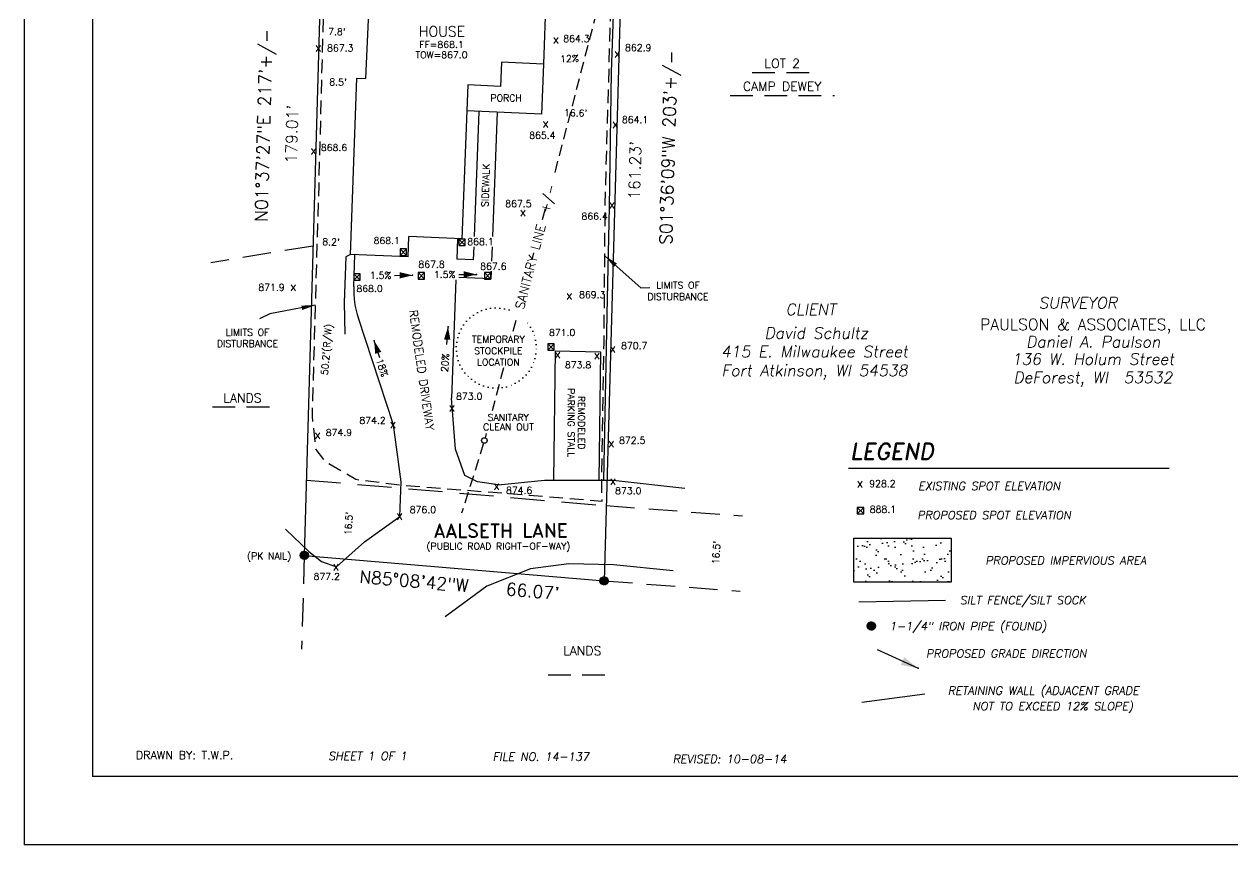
# Model space of a CAD drawing. Extents: x 855770 to 944465, y 436904 to 437335.
# Drawn here: x 855770.5 to 856035.9, y 436903.9 to 437084 of the extents above; entities that cross this region are included whole.
import ezdxf
from ezdxf.enums import TextEntityAlignment as Align

# ---------------------------------------------------------------- set-up
doc = ezdxf.new("R2010")
doc.units = 0
doc.header["$MEASUREMENT"] = 0
for name, pattern in [('DASHED', [0.75, 0.5, -0.25]), ('DASHED2', [0.375, 0.25, -0.125]), ('DGN Style 1', [36.98807, 0.061544, -36.926526])]:
    doc.linetypes.add(name, pattern=pattern)
doc.layers.get('0').update_dxf_attribs({"linetype": 'CONTINUOUS'})
for name, color, linetype in [('AJOINERS', 3, 'DASHED2'), ('ANNOTATION', 6, 'CONTINUOUS'), ('boundry', 6, 'CONTINUOUS'), ('building', 3, 'CONTINUOUS'), ('EOP', 7, 'CONTINUOUS'), ('Erosion', 4, 'CONTINUOUS'), ('os', 2, 'CONTINUOUS'), ('SHEET', 3, 'CONTINUOUS'), ('Silt Fence', 2, 'FENCELINE2'), ('Spot Elevation', 2, 'CONTINUOUS'), ('SYMBOLS', 3, 'DASHED2'), ('TITLES', 3, 'CONTINUOUS'), ('Tracking Pad', 7, 'CONTINUOUS')]:
    doc.layers.add(name, color=color, linetype=linetype)
doc.styles.add('ROMAN S', font='romans.shx', dxfattribs={"height": 1.5})
doc.styles.add('ROMAND', font='romand', dxfattribs={"oblique": 10, "height": 8})
doc.styles.add('ROMANS', font='ROMANS.shx', dxfattribs={"height": 2})
doc.linetypes.add('FENCELINE2', pattern='A,0.25,-0.1,[132,ltypeshp.shx,S=0.1,R=0,X=-0.1,Y=0],-0.1,1', length=1.45)
doc.linetypes.add('ZIGZAG', pattern='A,0.0001,-0.2,[131,ltypeshp.shx,S=0.2,R=0,X=-0.2,Y=0],-0.4,[131,ltypeshp.shx,S=0.2,R=180,X=0.2,Y=0],-0.2', length=0.8001)
doc.dimstyles.new('PANDA', dxfattribs={"dimtxt": 2, "dimasz": 0.18, "dimexe": 0.18, "dimexo": 0.0625, "dimgap": 0.09, "dimtad": 0, "dimdec": 1, "dimzin": 0, "dimdsep": 46, "dimtxsty": 'ROMANS', "dimcen": 0.09, "dimse1": 1, "dimse2": 1, "dimsd1": 1, "dimsd2": 1, "dimadec": 0, "dimazin": 0, "dimtfac": 1, "dimtdec": 1, "dimtofl": 0, "dimtmove": 0, "dimatfit": 3, "dimfxl": 0, "dimtolj": 1, "dimtzin": 0, "dimarcsym": 0})

# ---------------------------------------------------------------- blocks, each defined once
blk = doc.blocks.new('*X3')
at = {"color": 0}
for p, q in [((4792.35, 13162.2, 100), (4794.27, 13164.12, 100)), ((4792.35, 13162.37, 100), (4794.1, 13164.12, 100)), ((4792.37, 13162.57, 100), (4793.91, 13164.11, 100)), ((4792.37, 13162.04, 100), (4794.43, 13164.1, 100)), ((4792.4, 13161.9, 100), (4794.58, 13164.07, 100)), ((4792.41, 13162.79, 100), (4793.69, 13164.06, 100)), ((4792.44, 13161.76, 100), (4794.72, 13164.03, 100)), ((4792.49, 13161.63, 100), (4794.84, 13163.98, 100)), ((4792.51, 13163.06, 100), (4793.41, 13163.96, 100)), ((4792.55, 13161.51, 100), (4794.97, 13163.93, 100)), ((4792.61, 13161.39, 100), (4795.08, 13163.87, 100)), ((4792.68, 13161.29, 100), (4795.19, 13163.8, 100)), ((4792.75, 13161.19, 100), (4795.29, 13163.72, 100)), ((4792.84, 13161.09, 100), (4795.38, 13163.64, 100)), ((4792.93, 13161, 100), (4795.47, 13163.55, 100)), ((4793.02, 13160.92, 100), (4795.55, 13163.45, 100)), ((4793.12, 13160.85, 100), (4795.63, 13163.35, 100)), ((4793.23, 13160.78, 100), (4795.7, 13163.24, 100)), ((4793.34, 13160.71, 100), (4795.76, 13163.13, 100)), ((4793.46, 13160.66, 100), (4795.81, 13163.01, 100)), ((4793.59, 13160.61, 100), (4795.86, 13162.88, 100)), ((4793.73, 13160.57, 100), (4795.9, 13162.74, 100)), ((4793.88, 13160.54, 100), (4795.93, 13162.59, 100)), ((4794.04, 13160.53, 100), (4795.95, 13162.43, 100)), ((4794.21, 13160.52, 100), (4795.95, 13162.26, 100)), ((4794.41, 13160.54, 100), (4795.93, 13162.07, 100)), ((4794.63, 13160.59, 100), (4795.89, 13161.84, 100)), ((4794.91, 13160.69, 100), (4795.78, 13161.56, 100))]:
    blk.add_line(p, q, dxfattribs=at)
blk = doc.blocks.new('arrow1')
at = {"color": 0}
blk.add_point((0, 0), dxfattribs=at)
blk.add_solid([(-0.00696, 0.00174), (-0.00696, -0.00174), (0, 0)], dxfattribs=at)
blk = doc.blocks.new('A$C19926828')
at = {"layer": 'Spot Elevation', "color": 0}
for p, q in [((-0.7, 0.71), (0.7, -0.71)), ((0.7, 0.71), (-0.7, -0.71))]:
    blk.add_line(p, q, dxfattribs=at)
blk.add_lwpolyline([(-0.7, -0.71), (0.7, -0.71), (0.7, 0.71), (-0.7, 0.71)], close=True, dxfattribs=at)
blk = doc.blocks.new('*X5')
at = {"color": 0}
for p, q in [((4792.35, 13162.2, 100), (4794.27, 13164.12, 100)), ((4792.35, 13162.37, 100), (4794.1, 13164.12, 100)), ((4792.37, 13162.57, 100), (4793.91, 13164.11, 100)), ((4792.37, 13162.04, 100), (4794.43, 13164.1, 100)), ((4792.4, 13161.9, 100), (4794.58, 13164.07, 100)), ((4792.41, 13162.79, 100), (4793.69, 13164.06, 100)), ((4792.44, 13161.76, 100), (4794.72, 13164.03, 100)), ((4792.49, 13161.63, 100), (4794.84, 13163.98, 100)), ((4792.51, 13163.06, 100), (4793.41, 13163.96, 100)), ((4792.55, 13161.51, 100), (4794.97, 13163.93, 100)), ((4792.61, 13161.39, 100), (4795.08, 13163.87, 100)), ((4792.68, 13161.29, 100), (4795.19, 13163.8, 100)), ((4792.75, 13161.19, 100), (4795.29, 13163.72, 100)), ((4792.84, 13161.09, 100), (4795.38, 13163.64, 100)), ((4792.93, 13161, 100), (4795.47, 13163.55, 100)), ((4793.02, 13160.92, 100), (4795.55, 13163.45, 100)), ((4793.12, 13160.85, 100), (4795.63, 13163.35, 100)), ((4793.23, 13160.78, 100), (4795.7, 13163.24, 100)), ((4793.34, 13160.71, 100), (4795.76, 13163.13, 100)), ((4793.46, 13160.66, 100), (4795.81, 13163.01, 100)), ((4793.59, 13160.61, 100), (4795.86, 13162.88, 100)), ((4793.73, 13160.57, 100), (4795.9, 13162.74, 100)), ((4793.88, 13160.54, 100), (4795.93, 13162.59, 100)), ((4794.04, 13160.53, 100), (4795.95, 13162.43, 100)), ((4794.21, 13160.52, 100), (4795.95, 13162.26, 100)), ((4794.41, 13160.54, 100), (4795.93, 13162.07, 100)), ((4794.63, 13160.59, 100), (4795.89, 13161.84, 100)), ((4794.91, 13160.69, 100), (4795.78, 13161.56, 100))]:
    blk.add_line(p, q, dxfattribs=at)
blk = doc.blocks.new('A$C189B1A54')
at = {"layer": 'TITLES'}
blk.add_circle((0, 0), 0.9, dxfattribs=at)
at = {"layer": 'TITLES', "color": 2, "xscale": 0.4999998750863597, "yscale": 0.4999998749699444, "zscale": 0.4999998749999577}
blk.add_blockref('*X5', (-2397.07, -6581.16, -50), dxfattribs=at)

msp = doc.modelspace()

# ---------------------------------------------------------------- hatches: boundary and pattern name
at = {"layer": 'building'}
h = msp.add_hatch(dxfattribs=at)
h.set_pattern_fill('AR-SAND', color=2, scale=2, style=0)
h.set_pattern_definition([(37.5, (850105.238, 430296.2348), (-0.1259867, 3.8536475), [0, -3.04, 0, -3.4, 0, -3.25]), (7.5, (850105.238, 430296.235), (3.5395534, 5.644292), [0, -1.64, 0, -2.74, 0, -1.05]), (327.5, (850102.778, 430296.2348), (6.2282837, 0.0113181), [0, -1, 0, -3.6, 0, -4.7]), (317.5, (850102.778, 430296.235), (6.0122532, 1.755351), [0, -0.5, 0, -2.36, 0, -2.7])])
h.paths.add_polyline_path([(855974.06, 436961.56), (855974.06, 436971.21), (855952.63, 436971.21), (855952.63, 436961.56)])

# ---------------------------------------------------------------- linework, layer by layer
at = {"color": 3, "linetype": 'DGN Style 1', "ltscale": 0.025}
msp.add_arc((855874.16, 437012.96), 8.8, 71.5678, 39.498, dxfattribs=at)
at = {"layer": 'AJOINERS', "ltscale": 25}
for p, q in [((855833.91, 437035.31), (855811.45, 437031.67)), ((855898.28, 436978.36), (855928.22, 436976.1)), ((855897.82, 436961.85), (855927.73, 436959.59))]:
    msp.add_line(p, q, dxfattribs=at)
at = {"layer": 'AJOINERS', "color": 4, "ltscale": 30}
msp.add_line((855832.45, 436983.96), (855898.28, 436978.37), dxfattribs=at)
at = {"layer": 'AJOINERS', "ltscale": 25}
msp.add_lwpolyline([(855831.98, 436967.44), (855831.4, 436946.83)], dxfattribs=at)
at = {"layer": 'boundry'}
for p in [(855903.48, 437164.37), (855831.98, 436967.44)]:
    msp.add_line(p, (855897.82, 436961.85), dxfattribs=at)
at = {"layer": 'boundry', "color": 0, "linetype": 'DASHED', "ltscale": 10}
for p, q in [((855930.35, 437073.4, 693.27), (855943.49, 437073.4, 693.27)), ((855925.52, 437068.37, 693.27), (855948.43, 437068.37, 693.27)), ((855811.82, 437000, 693.27), (855824.96, 437000, 693.27)), ((855885.51, 436941.26, 693.27), (855898.65, 436941.26, 693.27))]:
    msp.add_line(p, q, dxfattribs=at)
at = {"layer": 'boundry'}
msp.add_lwpolyline([(855838.15, 437184.82), (855831.98, 436967.44)], dxfattribs=at)
at = {"layer": 'building'}
for p, q in [((855847.02, 437108.11), (855845.41, 437072.09)), ((855885.09, 437090.73), (855884.52, 437075.24)), ((855875.26, 437075.64), (855875.06, 437070.35)), ((855884.52, 437075.24), (855875.26, 437075.64)), ((855884.52, 437075.24), (855884.11, 437064.29)), ((855842.1, 437033.47), (855843.51, 437072.17)), ((855843.51, 437072.17), (855845.41, 437072.09)), ((855867.87, 437070.66), (855866.61, 437036.91)), ((855875.06, 437070.35), (855867.87, 437070.66)), ((855884.11, 437064.29), (855867.66, 437065)), ((855854.76, 437032.92), (855854.96, 437037.42)), ((855866.61, 437036.91), (855854.96, 437037.42)), ((855854.76, 437032.92), (855842.1, 437033.47))]:
    msp.add_line(p, q, dxfattribs=at)
at = {"layer": 'building', "color": 1, "linetype": 'ZIGZAG', "ltscale": 3}
msp.add_line((855954.45, 436935.22), (855968.23, 436937.04), dxfattribs=at)
at = {"layer": 'building', "color": 1, "linetype": 'ZIGZAG', "ltscale": 3, "flags": 128}
msp.add_lwpolyline([(855842.1, 437033.47), (855841.1, 437032.94), (855840.76, 437022.95), (855840.87, 437015.95)], dxfattribs=at)
at = {"layer": 'building'}
msp.add_circle((855871.53, 436992.64), 0.609, dxfattribs=at)
at = {"layer": 'EOP', "color": 1}
for p, q in [((855870.31, 437064.88), (855869.29, 437037.41)), ((855874.31, 437064.71), (855873.3, 437037.41)), ((855865.61, 437036.95), (855865.45, 437032.46)), ((855869.21, 437035.16), (855869.1, 437032.3)), ((855873.21, 437035.16), (855873.1, 437032.03)), ((855842.85, 437026.47), (855843.1, 437033.43)), ((855869.1, 437032.3), (855865.45, 437032.46)), ((855873.01, 437029.78), (855872.95, 437028.13)), ((855865.28, 437027.94), (855864.31, 437001.95)), ((855872.95, 437028.13), (855865.89, 437028.43)), ((855851.59, 436996.07), (855843.85, 437019.46)), ((855887.06, 437012.35), (855886.69, 436983.96)), ((855887.06, 437012.35), (855897.06, 437012.08)), ((855897.06, 437012.08), (855896.69, 436983.98))]:
    msp.add_line(p, q, dxfattribs=at)
for points in [[(855874.53, 436982.91), (855870.03, 436983.58), (855867.25, 436984.97), (855865.17, 436990.75), (855864.31, 437001.95)], [(855827.88, 436973.16), (855832.98, 436968.26), (855835.73, 436966.12), (855839.03, 436964.9), (855845.21, 436970.38), (855852.99, 436975.96), (855853.22, 436983.59), (855851.59, 436996.07)], [(855874.53, 436982.91), (855884.7, 436983.95), (855899.83, 436983.98), (855915.53, 436982.21)], [(855912.97, 436964.08), (855899.92, 436965.4), (855890.05, 436965.58), (855881.67, 436964.49), (855872.04, 436960.65), (855862.92, 436953.92)]]:
    msp.add_lwpolyline(points, dxfattribs=at)
msp.add_arc((855862.84, 437025.74), 20, 177.9176, 198.3189, dxfattribs=at)
at = {"layer": 'Erosion', "color": 4, "linetype": 'DASHED', "ltscale": 6, "flags": 128}
msp.add_lwpolyline([(855872.21, 437173.05), (855869.46, 437173.71), (855866.84, 437173.96), (855868.13, 437169.4), (855864.81, 437147.84), (855857.13, 437149.25), (855848.46, 437147.65), (855844.5, 437146.63), (855840.58, 437144.01), (855837.73, 437139.33), (855836.88, 437114.21), (855835.14, 437048.7), (855833.68, 436997.99), (855834.48, 436990.67), (855836.47, 436988.12), (855843.33, 436984.13), (855854.34, 436982.76), (855881.37, 436980.68), (855897.39, 436979.33), (855897.31, 436984), (855897.82, 437014.06), (855898.06, 437044.49), (855899.93, 437109.44), (855900.57, 437125.45), (855899.54, 437130.15), (855899.89, 437134.76), (855900.47, 437138.22), (855900.34, 437141.3), (855900.98, 437145.48), (855901.62, 437151.19), (855901.62, 437155.49), (855901.75, 437161.93), (855886.4, 437164.76), (855873.33, 437172.06), (855872.21, 437173.05)], close=True, dxfattribs=at)
at = {"layer": 'SHEET', "color": 1}
for p in [(855770.47, 437233.93), (856280.47, 436903.93)]:
    msp.add_line(p, (855770.47, 436903.93), dxfattribs=at)
at = {"layer": 'SHEET', "color": 8}
for p in [(855785.47, 437218.93), (856265.47, 436918.93)]:
    msp.add_line(p, (855785.47, 436918.93), dxfattribs=at)
at = {"layer": 'SHEET', "color": 3, "linetype": 'Continuous'}
msp.add_line((855951.49, 436986.59), (856021.91, 436986.59), dxfattribs=at)
at = {"layer": 'Silt Fence', "color": 1, "ltscale": 3}
msp.add_line((855953.74, 436957.25), (855972.8, 436957.64), dxfattribs=at)
at = {"layer": 'Silt Fence', "color": 1, "ltscale": 3, "flags": 128}
msp.add_lwpolyline([(855869.75, 437147.08), (855879.9, 437143.26), (855891.58, 437138.6), (855898.77, 437135), (855899.78, 437132.79), (855901.11, 437126.03), (855900.66, 437108.93), (855899.97, 437090.36), (855899.4, 437073.49), (855898.97, 437043.84), (855898.49, 437023.79), (855897.7, 436984.05)], dxfattribs=at)
at = {"layer": 'SYMBOLS', "color": 1, "linetype": 'Continuous'}
for p, q in [((855851.82, 437028.89), (855855.74, 437028.9)), ((855865.89, 437029.07), (855869.81, 437029.09)), ((855863.3, 437013.68), (855863.55, 437017.59)), ((855848.59, 437010.82), (855847.31, 437014.54)), ((855957.82, 436946.75), (855966.77, 436942.68))]:
    msp.add_line(p, q, dxfattribs=at)
at = {"layer": 'SYMBOLS', "ltscale": 10}
for points in [[(855901.87, 437108.32), (855886.96, 437051.46)], [(855884.88, 437043.52), (855884.23, 437041.05)], [(855882.34, 437033.83), (855881.93, 437032.27)], [(855878.44, 437018.98), (855877.68, 437016.08)], [(855875.71, 437008.58), (855873.24, 436999.15)], [(855871.94, 436994.2), (855871.69, 436993.22)], [(855871.35, 436992.05), (855866.54, 436976.69)]]:
    msp.add_lwpolyline(points, dxfattribs=at)
at = {"layer": 'TITLES'}
msp.add_circle((855956.51, 436951.93), 0.9, dxfattribs=at)
at = {"layer": 'Tracking Pad'}
msp.add_lwpolyline([(855952.63, 436971.21), (855974.06, 436971.21), (855974.06, 436961.56), (855952.63, 436961.56)], close=True, dxfattribs=at)

# ---------------------------------------------------------------- block references
at = {"layer": 'building', "color": 0}
for p in [(855866.64, 437036.14), (855853.76, 437033.98), (855843.57, 437028.51), (855857.68, 437028.77), (855872.23, 437028.77), (855886.17, 437013.15), (855954.13, 436977.23)]:
    msp.add_blockref('A$C19926828', p, dxfattribs=at)
at = {"layer": 'building'}
for p in [(855831.98, 436967.44), (855897.82, 436961.85)]:
    msp.add_blockref('A$C189B1A54', p, dxfattribs=at)
at = {"layer": 'SYMBOLS', "color": 1, "linetype": 'Continuous'}
for p, xscale, yscale, zscale, rotation in [((855869.81, 437029.09), 404.9999999999948, 404.9999999999999, 404.9999999999999, 0.1876666584090625), ((855855.74, 437028.9), 404.9999999999948, 404.9999999999999, 404.9999999999999, 0.1876666584090625), ((855863.55, 437017.59), 404.9999999999948, 404.9999999999999, 404.9999999999999, 86.28934991720114), ((855847.31, 437014.54), 404.9999999999948, 404.9999999999999, 404.9999999999999, 108.983193379356), ((855966.77, 436942.68), 539.9999999999931, 539.9999999999999, 539.9999999999999, 335.5240989223643)]:
    msp.add_blockref('arrow1', p, dxfattribs=dict(at, xscale=xscale, yscale=yscale, zscale=zscale, rotation=rotation))
at = {"layer": 'TITLES', "color": 2, "xscale": 0.4999998749699442, "yscale": 0.4999998750863596, "zscale": 0.4999998749999857}
msp.add_blockref('*X3', (853559.43, 430370.77, -50), dxfattribs=at)

# ---------------------------------------------------------------- texts
at = {"color": 1, "style": 'ROMAN S'}
for s, p in [('LOT 2', (855936.93, 437074.39, 693.27)), ('CAMP DEWEY', (855936.93, 437069.36, 693.27)), ('LANDS', (855818.4, 437000.99, 693.27)), ('LANDS', (855893.02, 436945.52, 693.27))]:
    msp.add_text(s, height=2, dxfattribs=at).set_placement(p, align=Align.CENTER)
at = {"color": 1, "style": 'ROMANS'}
msp.add_text("8.2'", height=1.5, rotation=358.376, dxfattribs=at).set_placement((855835.93, 437035.52))
at = {"layer": 'ANNOTATION', "color": 4, "style": 'ROMANS'}
for s, rotation, p in [('N01%%d37\'27"E 217\'+/-', 88.376, (855823.08, 437061.79)), ('S01%%d36\'09"W 203\'+/-', 88.3975, (855911.95, 437056.94)), ('N85%%d08\'42"W   66.07\'', 355.1451, (855866.04, 436960.94))]:
    msp.add_text(s, height=2.75, rotation=rotation, dxfattribs=at).set_placement(p, align=Align.MIDDLE_CENTER)
at = {"layer": 'ANNOTATION', "color": 1, "style": 'ROMANS'}
for s, rotation, p in [('FF=868.1', 0.0907, (855862.12, 437079.54, 693.27)), ('TOW=867.0', 0.0907, (855862.12, 437077.27, 693.27)), ('12%', 2.0742, (855890.22, 437076.45, 693.27)), ('SIDEWALK', 88.2527, (855871.8, 437048.65, 693.27)), ('PARKING STALL', 270, (855890.59, 436996.56, 693.27)), ('REMODELED', 270, (855892.86, 436996.56, 693.27)), ("16.5'", 85.777, (855841.72, 436974.44, 693.27)), ("16.5'", 85.777, (855922.45, 436968.06, 693.27))]:
    msp.add_text(s, height=1.5, rotation=rotation, dxfattribs=at).set_placement(p, align=Align.MIDDLE_CENTER)
for s, p in [('864.3', (855891.75, 437080.84, 693.27)), ('867.3', (855839.88, 437078.77, 693.27)), ('862.9', (855905.31, 437078.86, 693.27)), ('PORCH', (855876.31, 437067.81, 693.27)), ('864.1', (855904.63, 437063.07, 693.27)), ('865.4', (855884.27, 437059.63, 693.27)), ('868.6', (855838.51, 437056.93, 693.27)), ('867.5', (855879.01, 437044.63, 693.27)), ('866.4', (855895.75, 437041.86, 693.27)), ('871.9', (855824.78, 437026.27, 693.27)), ('869.3', (855895.22, 437024.63, 693.27)), ('870.7', (855904.45, 437013.46, 693.27)), ('873.8', (855892.11, 437009.24, 693.27)), ('873.0', (855868.2, 437002.36, 693.27)), ('874.2', (855846.97, 436997.05, 693.27)), ('SANITARY', (855876.78, 436997.7, 693.27)), ('874.9', (855839.58, 436994.4, 693.27)), ('CLEAN OUT', (855876.81, 436995.63, 693.27)), ('872.5', (855904, 436992.69, 693.27)), ('874.6', (855879.17, 436981.72, 693.27)), ('873.0', (855903.13, 436981.61, 693.27)), ('876.0', (855858.03, 436977.46, 693.27)), ('(PUBLIC ROAD RIGHT-OF-WAY)', (855874.61, 436969.46, 693.27)), ('(PK NAIL)', (855824.25, 436967.29, 693.27)), ('877.2', (855836.91, 436962.81, 693.27))]:
    msp.add_text(s, height=1.5, dxfattribs=at).set_placement(p, align=Align.MIDDLE_CENTER)
at = {"layer": 'ANNOTATION', "color": 3, "style": 'ROMANS'}
for s, p in [("179.01'", (855829.23, 437059.88)), ("161.23'", (855904.59, 437051.92))]:
    msp.add_text(s, height=2.5, rotation=88.3975, dxfattribs=at).set_placement(p, align=Align.MIDDLE_CENTER)
at = {"layer": 'ANNOTATION', "color": 2, "style": 'ROMANS'}
for s, height, rotation, p in [('SANITARY LINE  +/-', 2, 75.3945, (855882.77, 437035.18, 693.27)), ('REMODELED DRIVEWAY', 1.8, 278.0406, (855857.77, 437008.1, 693.27))]:
    msp.add_text(s, height=height, rotation=rotation, dxfattribs=at).set_placement(p, align=Align.MIDDLE_CENTER)
at = {"layer": 'ANNOTATION', "color": 0, "style": 'ROMANS'}
for s, p in [('868.1', (855847.2, 437035.77, 95.76)), ('868.1', (855867.78, 437035.53, 95.76)), ('1.5%', (855846.37, 437028.13, 95.76)), ('867.8', (855857.03, 437030.55, 95.76)), ('1.5%', (855860.44, 437028.32, 95.76)), ('867.6', (855870.61, 437030.12, 95.76)), ('868.0', (855843.42, 437025.24, 95.76)), ('871.0', (855885.72, 437015.59, 95.76)), ('888.1', (855956.16, 436976.79, 95.76))]:
    msp.add_text(s, height=1.5, dxfattribs=at).set_placement(p)
for s, rotation, p in [('20%', 86.1017, (855863.51, 437007.61, 95.76)), ('18%', 288.7955, (855847.71, 437010.35, 95.76))]:
    msp.add_text(s, height=1.5, rotation=rotation, dxfattribs=at).set_placement(p)
msp.add_text('928.2', height=1.5, dxfattribs=at).set_placement((855958.95, 436983.16, 924.35), align=Align.MIDDLE_CENTER)
at = {"layer": 'ANNOTATION', "color": 5, "style": 'ROMAND'}
msp.add_text('AALSETH LANE', height=3, rotation=0.1881, dxfattribs=at).set_placement((855875.13, 436972.89, 693.27), align=Align.MIDDLE_CENTER)
at = {"layer": 'building', "color": 1, "style": 'ROMANS'}
for s, rotation, p in [("8.5'", 358.376, (855837.45, 437070.6)), ("16.6'", 358.376, (855888.99, 437063.84)), ("50.2'(R/W)", 85.1451, (855837.13, 437006.94))]:
    msp.add_text(s, height=1.5, rotation=rotation, dxfattribs=at).set_placement(p)
at = {"layer": 'building', "color": 1, "insert": (855839.15, 437082.35), "char_height": 1.5, "attachment_point": 5, "rotation": 358.376, "style": 'ROMANS'}
msp.add_mtext("\\A1;7.8'", dxfattribs=at)
at = {"layer": 'os', "color": 3, "style": 'ROMANS'}
msp.add_text('HOUSE', height=2.25, dxfattribs=at).set_placement((855862.21, 437081.3), align=Align.CENTER)
at = {"layer": 'SHEET', "color": 4, "linetype": 'Continuous', "style": 'ROMAND', "oblique": 10}
msp.add_text('LEGEND', height=3.6, rotation=0.0217, dxfattribs=at).set_placement((855951.85, 436992.05), align=Align.TOP_LEFT)
at = {"layer": 'Spot Elevation', "color": 1, "char_height": 1.5, "width": 19.3909, "attachment_point": 5, "style": 'ROMANS'}
for s, insert in [('LIMITS OF DISTURBANCE', (855914.05, 437025.47)), ('LIMITS OF DISTURBANCE', (855819.52, 437015.15)), ('TEMPORARY\\PSTOCKPILE\\PLOCATION', (855874.59, 437012.33))]:
    msp.add_mtext(s, dxfattribs=dict(at, insert=insert))
at = {"layer": 'TITLES', "style": 'ROMANS'}
for p in [(855886.5, 437079.13, 643.27), (855834.33, 437077.38, 643.27), (855899.99, 437076.06, 643.27), (855884.28, 437060.73, 643.27), (855899.59, 437060.61, 643.27), (855833.29, 437054.78, 643.27), (855879.29, 437041.28, 643.27), (855898.8, 437042.94, 643.27), (855828.86, 437024.9, 643.27), (855889.48, 437022.99, 643.27), (855886.88, 437010.13, 643.27), (855895.52, 437009.91, 643.27), (855899.01, 437011.36, 643.27), (855863.69, 436998.39, 643.27), (855850.75, 436994.73, 643.27), (855834.17, 436992.43, 643.27), (855898.67, 436990.59, 643.27), (855873.53, 436981.19, 643.27), (855899.04, 436982.3, 643.27), (855953.3, 436981.76, 857.69), (855852.23, 436974.66, 643.27), (855838.23, 436963.55, 643.27)]:
    msp.add_text('x', height=2, dxfattribs=at).set_placement(p, align=Align.BOTTOM_LEFT)
at = {"layer": 'TITLES', "color": 4, "style": 'ROMANS', "oblique": 10}
for s, p in [('CLIENT', (855937.69, 437022.67, 693.27)), ('    SURVEYOR', (855985.81, 437024.11, 693.27))]:
    msp.add_text(s, height=2.5, dxfattribs=at).set_placement(p, align=Align.TOP_LEFT)
at = {"layer": 'TITLES', "style": 'ROMANS'}
msp.add_text('PAULSON & ASSOCIATES, LLC', height=2.5, dxfattribs=at).set_placement((856005.19, 437016.86, 693.27), align=Align.CENTER)
at = {"layer": 'TITLES', "color": 2, "style": 'ROMANS', "oblique": 10}
for s, p in [('David Schultz', (855944.45, 437014.98, 693.27)), ('Daniel A. Paulson', (856005.27, 437013.06, 693.27)), ('415 E. Milwaukee Street', (855944.05, 437010.9, 693.27)), ('136 W. Holum Street', (856005.19, 437009.27, 693.27)), ('Fort Atkinson, WI 54538', (855944.05, 437006.78, 693.27)), ('DeForest, WI  53532', (856005.19, 437005.23, 693.27))]:
    msp.add_text(s, height=2.5, dxfattribs=at).set_placement(p, align=Align.CENTER)
at = {"layer": 'Tracking Pad', "color": 1, "style": 'ROMANS', "oblique": 10}
for s, p in [('EXISTING SPOT ELEVATION', (855982.38, 436982.66)), ('PROPOSED SPOT ELEVATION', (855983.47, 436976.27)), ('PROPOSED IMPERVIOUS AREA', (855999.23, 436966.32)), ('SILT FENCE/SILT SOCK', (855989.79, 436957.61))]:
    msp.add_text(s, height=1.8, dxfattribs=at).set_placement(p, align=Align.MIDDLE_CENTER)
for s, p in [('1-1/4" IRON PIPE (FOUND)', (855960.48, 436950.47, -50)), ('PROPOSED GRADE DIRECTION', (855968.51, 436944.46, -50)), ('RETAINING WALL (ADJACENT GRADE', (855973.32, 436936.33, -83.33)), ('    NOT TO EXCEED 12% SLOPE)', (855973.32, 436932.92, -83.33)), ('SHEET 1 OF 1', (855837.24, 436921.98)), ('FILE NO. 14-137', (855873.38, 436921.83, -50)), ('REVISED: 10-08-14', (855912.9, 436921.32, -50))]:
    msp.add_text(s, height=1.8, dxfattribs=at).set_placement(p, align=Align.BOTTOM_LEFT)
at = {"layer": 'Tracking Pad', "color": 1, "insert": (855794.97, 436924.5), "char_height": 1.8, "width": 91.4204, "attachment_point": 1, "style": 'ROMANS'}
msp.add_mtext('DRAWN BY: T.W.P.', dxfattribs=at)

# ---------------------------------------------------------------- leaders
at = {"layer": 'Spot Elevation'}
for points in [[(855898.08, 437033.11), (855905.9, 437026.13), (855907.83, 437026.19)], [(855834.38, 437022.33), (855824.42, 437020.44), (855822.12, 437019.33)]]:
    msp.add_leader(points, dimstyle='PANDA', override={"dimasz": 3, "dimcen": 0.09}, dxfattribs=at)

doc.saveas('drawing.dxf')
